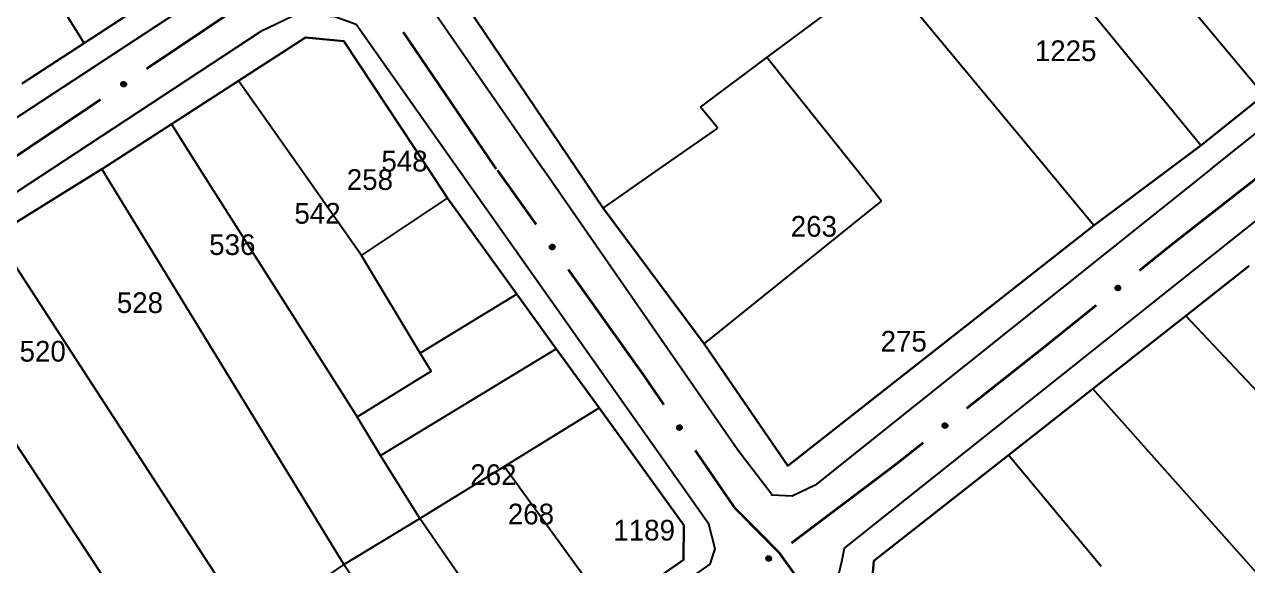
# Model space of a CAD drawing. Extents: x 200123 to 201542, y 4839549 to 4841240.
# Drawn here: x 200588.8 to 200677.4, y 4839868.9 to 4839908 of the extents above; entities that cross this region are included whole.
import ezdxf
from ezdxf.enums import TextEntityAlignment as Align

# ---------------------------------------------------------------- set-up
doc = ezdxf.new("R2010")
doc.units = 0
doc.header["$LTSCALE"] = 1.5
doc.header["$MEASUREMENT"] = 0
for name, color, linetype in [('CD_MALHA_LOTES', 7, 'CONTINUOUS'), ('RU-QUADRA', 210, 'CONTINUOUS'), ('SV-EIXO-RUA-PAV', 20, 'CONTINUOUS'), ('SV-RUA-PAVIM', 7, 'CONTINUOUS'), ('Th_NmrPort', 1, 'CONTINUOUS')]:
    doc.layers.add(name, color=color, linetype=linetype)

msp = doc.modelspace()

# ---------------------------------------------------------------- linework, layer by layer
at = {"layer": 'CD_MALHA_LOTES', "linetype": 'Continuous', "flags": 128}
for points in [[(200593.13, 4839906.7), (200576.49, 4839933.36)], [(200628.81, 4839897.56), (200617.88, 4839913.75), (200632.93, 4839929.74)], [(200678.55, 4839902.92), (200661.15, 4839923.75)], [(200673.99, 4839899.29), (200658.84, 4839917.81)], [(200662.87, 4839897.56), (200650.95, 4839911.91)], [(200597.77, 4839909.71), (200593.13, 4839906.7)], [(200642.57, 4839905.65), (200648.33, 4839909.95)], [(200604.31, 4839903.96), (200609.16, 4839907.1)], [(200609.16, 4839907.1), (200611.93, 4839906.84)], [(200611.93, 4839906.84), (200618.05, 4839897.56)], [(200593.13, 4839906.7), (200588.63, 4839903.78)], [(200637.76, 4839902.05), (200642.57, 4839905.65)], [(200649.03, 4839897.56), (200642.57, 4839905.65)], [(200599.44, 4839900.82), (200604.31, 4839903.96)], [(200608.81, 4839897.56), (200604.31, 4839903.96)], [(200678.55, 4839902.92), (200673.99, 4839899.29)], [(200639.02, 4839900.54), (200637.76, 4839902.05)], [(200594.4, 4839897.576326), (200599.44, 4839900.82)], [(200599.44, 4839900.82), (200601.51, 4839897.56)], [(200634.74, 4839897.56), (200639.02, 4839900.54)], [(200673.99, 4839899.29), (200671.69, 4839897.56)], [(200586.69, 4839892.8), (200594.4, 4839897.576326)], [(200594.4, 4839897.576326), (200611.94, 4839868.94)], [(200601.51, 4839897.56), (200612.9, 4839879.64)], [(200613.2, 4839891.32), (200608.81, 4839897.56)], [(200618.05, 4839897.56), (200619.43, 4839895.47)], [(200630.71, 4839894.74), (200628.81, 4839897.56)], [(200630.71, 4839894.74), (200634.74, 4839897.56)], [(200650.87, 4839895.25), (200649.03, 4839897.56)], [(200666.25, 4839893.48), (200662.87, 4839897.56)], [(200671.69, 4839897.56), (200666.25, 4839893.48)], [(200613.2, 4839891.32), (200619.43, 4839895.47)], [(200619.43, 4839895.47), (200624.45, 4839888.52)], [(200638.02, 4839884.91), (200630.71, 4839894.74)], [(200638.02, 4839884.91), (200650.87, 4839895.25)], [(200605.18, 4839864.34), (200586.69, 4839892.8)], [(200666.25, 4839893.48), (200644.07, 4839876.09)], [(200617.46, 4839884.25), (200613.2, 4839891.32)], [(200672.91, 4839886.96), (200677.49, 4839890.56)], [(200599.35, 4839860.68), (200580.77, 4839888.93)], [(200624.45, 4839888.52), (200617.46, 4839884.25)], [(200624.45, 4839888.52), (200627.31, 4839884.57)], [(200666.17, 4839881.66), (200672.91, 4839886.96)], [(200694.5, 4839864.05), (200672.91, 4839886.96)], [(200644.07, 4839876.09), (200638.02, 4839884.91)], [(200612.9, 4839879.64), (200618.26, 4839882.93), (200617.46, 4839884.25)], [(200614.58, 4839876.83), (200627.31, 4839884.57)], [(200627.31, 4839884.57), (200630.41, 4839880.28)], [(200660.06, 4839876.85), (200666.17, 4839881.66)], [(200687.15, 4839858.08), (200666.17, 4839881.66)], [(200623.54, 4839876.04), (200630.41, 4839880.28)], [(200630.41, 4839880.28), (200636.56, 4839871.78), (200636.53, 4839869.27), (200631.17, 4839865.54)], [(200614.58, 4839876.83), (200612.9, 4839879.64)], [(200617.43, 4839872.27), (200614.58, 4839876.83)], [(200655.18, 4839859.81), (200650.09, 4839866.63), (200650.32, 4839869.2), (200660.06, 4839876.85)], [(200666.77, 4839868.79), (200660.06, 4839876.85)], [(200617.43, 4839872.27), (200623.54, 4839876.04)], [(200631.17, 4839865.54), (200623.54, 4839876.04)], [(200611.94, 4839868.94), (200617.43, 4839872.27)], [(200625.03, 4839861.27), (200617.43, 4839872.27)], [(200611.94, 4839868.94), (200605.18, 4839864.34)], [(200619.57, 4839857.47), (200611.94, 4839868.94)]]:
    msp.add_lwpolyline(points, dxfattribs=at)
at = {"layer": 'RU-QUADRA', "linetype": 'Continuous', "flags": 128}
for points in [[(200679.15, 4839979.34), (200661.7, 4839960.65), (200652.4, 4839950.66), (200647.7, 4839945.61), (200646.08, 4839943.88), (200641.9, 4839939.38), (200638.57, 4839935.81), (200636.48, 4839933.56), (200632.93, 4839929.74), (200617.88, 4839913.75), (200628.81, 4839897.56), (200630.71, 4839894.74), (200638.02, 4839884.91), (200644.07, 4839876.09), (200666.25, 4839893.48), (200671.69, 4839897.56), (200673.99, 4839899.29), (200678.55, 4839902.92)], [(200588.63, 4839903.78), (200593.13, 4839906.7), (200597.77, 4839909.71), (200603.4, 4839913.37), (200604.05, 4839916.22), (200587.13, 4839943.09)], [(200581.34, 4839830.87), (200601.77, 4839845.08), (200612.78, 4839852.75), (200619.57, 4839857.47), (200625.03, 4839861.27), (200631.17, 4839865.54), (200636.53, 4839869.27), (200636.56, 4839871.78), (200630.41, 4839880.28), (200627.31, 4839884.57), (200624.45, 4839888.52), (200619.43, 4839895.47), (200618.05, 4839897.56), (200611.93, 4839906.84), (200609.16, 4839907.1), (200604.31, 4839903.96), (200599.44, 4839900.82), (200594.4, 4839897.57), (200594.39, 4839897.56), (200586.69, 4839892.8)], [(200677.49, 4839890.56), (200672.91, 4839886.96), (200666.17, 4839881.66), (200660.06, 4839876.85), (200650.32, 4839869.2), (200650.09, 4839866.63), (200655.18, 4839859.81), (200658.62, 4839855.21), (200662.15, 4839850.49), (200665.71, 4839845.74), (200669.16, 4839841.12), (200672.25, 4839836.99), (200675.52, 4839832.62), (200680.11, 4839826.48)]]:
    msp.add_lwpolyline(points, dxfattribs=at)
at = {"layer": 'SV-EIXO-RUA-PAV', "const_width": 0.18}
for points in [[(200605.53, 4839910.13), (200597.637282, 4839904.837948)], [(200622.97, 4839897.57), (200616.229876, 4839907.498279)], [(200594.314968, 4839902.610342), (200587.670339, 4839898.155131)], [(200623.535278, 4839896.819416), (200623.05, 4839897.5)], [(200678.96, 4839897.65), (200672.659585, 4839892.720014)], [(200625.857526, 4839893.562551), (200623.535278, 4839896.819416)], [(200672.659585, 4839892.720014), (200671.88, 4839892.11)], [(200671.88, 4839892.11), (200669.534233, 4839890.223686)], [(200633.61, 4839882.69), (200628.179774, 4839890.305687)], [(200666.417055, 4839887.717055), (200663.299877, 4839885.210423)], [(200662.69, 4839884.72), (200657.028144, 4839880.244038)], [(200663.299877, 4839885.210423), (200662.69, 4839884.72)], [(200633.975919, 4839882.156898), (200633.61, 4839882.69)], [(200635.107741, 4839880.507965), (200633.975919, 4839882.156898)], [(200653.890252, 4839877.763387), (200652.321305, 4839876.523061)], [(200640.22, 4839873.06), (200637.371385, 4839877.2101)], [(200651.9, 4839876.19), (200644.344674, 4839870.492248)], [(200652.321305, 4839876.523061), (200651.9, 4839876.19)], [(200640.900116, 4839872.373548), (200640.22, 4839873.06)], [(200643.44, 4839869.81), (200640.900116, 4839872.373548)], [(200643.669227, 4839869.492884), (200643.44, 4839869.81)], [(200644.840874, 4839867.872007), (200643.669227, 4839869.492884)]]:
    msp.add_lwpolyline(points, dxfattribs=at)
at = {"layer": 'SV-EIXO-RUA-PAV'}
for points in [[(200596.156767, 4839903.71273), (200596.147983, 4839903.664617), (200596.130595, 4839903.625062), (200596.106597, 4839903.596246), (200596.078752, 4839903.576311), (200596.047967, 4839903.559125), (200596.013106, 4839903.548646), (200595.971839, 4839903.545586), (200595.923513, 4839903.554059), (200595.884164, 4839903.574534), (200595.854654, 4839903.59655), (200595.832195, 4839903.624389), (200595.816001, 4839903.654574), (200595.806313, 4839903.691145), (200595.80362, 4839903.732996), (200595.813316, 4839903.781383), (200595.830629, 4839903.820045), (200595.854572, 4839903.847308), (200595.882703, 4839903.869709), (200595.914342, 4839903.886878), (200595.948621, 4839903.896967), (200595.990763, 4839903.899603), (200596.038394, 4839903.8894), (200596.077152, 4839903.872573), (200596.104744, 4839903.849019), (200596.126175, 4839903.820827), (200596.143787, 4839903.79016), (200596.15578, 4839903.755556), (200596.156767, 4839903.71273)], [(200627.012436, 4839891.753224), (200626.96409, 4839891.76062), (200626.924051, 4839891.776863), (200626.894557, 4839891.800022), (200626.873829, 4839891.827283), (200626.855765, 4839891.857561), (200626.844287, 4839891.892105), (200626.840041, 4839891.933267), (200626.84712, 4839891.981817), (200626.866455, 4839892.021739), (200626.887613, 4839892.05187), (200626.914795, 4839892.07512), (200626.944502, 4839892.092176), (200626.980779, 4839892.102911), (200627.022535, 4839892.106807), (200627.071181, 4839892.098507), (200627.110325, 4839892.082314), (200627.138265, 4839892.059164), (200627.161466, 4839892.03169), (200627.179538, 4839892.000558), (200627.190609, 4839891.966583), (200627.194456, 4839891.924534), (200627.185628, 4839891.876629), (200627.169923, 4839891.837404), (200627.147171, 4839891.809145), (200627.119608, 4839891.786913), (200627.08946, 4839891.768425), (200627.055216, 4839891.755442), (200627.012436, 4839891.753224)], [(200668.156596, 4839888.974624), (200668.152007, 4839888.925931), (200668.138106, 4839888.885021), (200668.11669, 4839888.854237), (200668.090673, 4839888.831968), (200668.06149, 4839888.812184), (200668.027667, 4839888.798729), (200667.986819, 4839888.79211), (200667.937941, 4839888.796371), (200667.896968, 4839888.813366), (200667.865665, 4839888.832746), (200667.840882, 4839888.858539), (200667.822138, 4839888.88721), (200667.809323, 4839888.922806), (200667.80302, 4839888.964267), (200667.808494, 4839889.013312), (200667.822397, 4839889.053326), (200667.843893, 4839889.082558), (200667.869981, 4839889.107308), (200667.900016, 4839889.127149), (200667.933294, 4839889.140166), (200667.97505, 4839889.146437), (200668.023385, 4839889.140393), (200668.063453, 4839889.126981), (200668.092979, 4839889.105902), (200668.116768, 4839889.07967), (200668.136967, 4839889.050641), (200668.151908, 4839889.017204), (200668.156596, 4839888.974624)], [(200636.230116, 4839878.678277), (200636.18191, 4839878.686537), (200636.142168, 4839878.703493), (200636.113092, 4839878.727176), (200636.092855, 4839878.754803), (200636.075336, 4839878.785399), (200636.064478, 4839878.820143), (200636.060968, 4839878.861374), (200636.068914, 4839878.90979), (200636.08896, 4839878.94936), (200636.110653, 4839878.979108), (200636.138246, 4839879.001868), (200636.168254, 4839879.01839), (200636.204717, 4839879.028475), (200636.246536, 4839879.031623), (200636.295026, 4839879.022455), (200636.333873, 4839879.005565), (200636.361396, 4839878.981919), (200636.384102, 4839878.954034), (200636.401614, 4839878.922584), (200636.412076, 4839878.888417), (200636.41517, 4839878.846306), (200636.405487, 4839878.798566), (200636.389083, 4839878.759628), (200636.36583, 4839878.731781), (200636.337873, 4839878.710045), (200636.3074, 4839878.692099), (200636.272929, 4839878.67973), (200636.230116, 4839878.678277)], [(200655.640179, 4839879.006463), (200655.635186, 4839878.95781), (200655.620945, 4839878.917016), (200655.599275, 4839878.886411), (200655.573074, 4839878.864359), (200655.543727, 4839878.844818), (200655.509794, 4839878.831644), (200655.468892, 4839878.825365), (200655.420052, 4839878.830032), (200655.379221, 4839878.847367), (200655.348079, 4839878.867007), (200655.323512, 4839878.893004), (200655.305006, 4839878.92183), (200655.292488, 4839878.957531), (200655.28653, 4839878.999043), (200655.292411, 4839879.048041), (200655.306646, 4839879.087938), (200655.328384, 4839879.11699), (200655.354676, 4839879.141523), (200655.384875, 4839879.161114), (200655.41826, 4839879.173854), (200655.460067, 4839879.179778), (200655.508351, 4839879.173332), (200655.548305, 4839879.159588), (200655.577655, 4839879.138264), (200655.601225, 4839879.111836), (200655.621183, 4839879.08264), (200655.635846, 4839879.04908), (200655.640179, 4839879.006463)], [(200642.870339, 4839869.351021), (200642.85852, 4839869.303562), (200642.838658, 4839869.26519), (200642.81288, 4839869.237954), (200642.783826, 4839869.219826), (200642.752012, 4839869.204628), (200642.716557, 4839869.196382), (200642.675179, 4839869.195946), (200642.627488, 4839869.207468), (200642.589517, 4839869.230398), (200642.561463, 4839869.254242), (200642.540816, 4839869.28345), (200642.52657, 4839869.314602), (200642.519222, 4839869.351714), (200642.51919, 4839869.393651), (200642.531936, 4839869.441326), (200642.551666, 4839869.478811), (200642.577291, 4839869.5045), (200642.606787, 4839869.525072), (200642.639451, 4839869.540198), (200642.674301, 4839869.548092), (200642.716526, 4839869.548049), (200642.763414, 4839869.534845), (200642.801025, 4839869.515593), (200642.827068, 4839869.490335), (200642.846666, 4839869.460841), (200642.862298, 4839869.429118), (200642.872071, 4839869.393823), (200642.870339, 4839869.351021)]]:
    msp.add_lwpolyline(points, close=True, dxfattribs=at)
for points in [[(200595.990763, 4839903.899603), (200595.80362, 4839903.732996)], [(200596.038394, 4839903.8894), (200595.806313, 4839903.691145)], [(200596.012241, 4839903.891092), (200595.80721, 4839903.714191)], [(200595.948621, 4839903.896967), (200595.813316, 4839903.781383)], [(200596.055413, 4839903.88061), (200595.814501, 4839903.676365)], [(200595.966443, 4839903.893242), (200595.814653, 4839903.761896)], [(200596.077152, 4839903.872573), (200595.816001, 4839903.654574)], [(200596.087637, 4839903.859502), (200595.826325, 4839903.641579)], [(200595.928231, 4839903.888978), (200595.827029, 4839903.804693)], [(200595.914342, 4839903.886878), (200595.830629, 4839903.820045)], [(200596.104744, 4839903.849019), (200595.832195, 4839903.624389)], [(200596.113061, 4839903.833835), (200595.84343, 4839903.613619)], [(200596.126175, 4839903.820827), (200595.854654, 4839903.59655)], [(200596.132445, 4839903.802475), (200595.874534, 4839903.586831)], [(200596.143787, 4839903.79016), (200595.884164, 4839903.574534)], [(200596.145776, 4839903.770341), (200595.907891, 4839903.566483)], [(200596.15578, 4839903.755556), (200595.923513, 4839903.554059)], [(200596.154574, 4839903.735169), (200595.949556, 4839903.553347)], [(200596.156767, 4839903.71273), (200595.971839, 4839903.545586)], [(200596.150917, 4839903.686717), (200595.998381, 4839903.551585)], [(200596.147983, 4839903.664617), (200596.013106, 4839903.548646)], [(200596.138168, 4839903.642026), (200596.03734, 4839903.559635)], [(200596.130595, 4839903.625062), (200596.047967, 4839903.559125)], [(200627.012436, 4839891.753224), (200626.840041, 4839891.933267)], [(200626.96409, 4839891.76062), (200626.844287, 4839891.892105)], [(200626.986265, 4839891.758323), (200626.846801, 4839891.906909)], [(200627.055216, 4839891.755442), (200626.84712, 4839891.981817)], [(200627.034802, 4839891.756062), (200626.847159, 4839891.955765)], [(200626.924051, 4839891.776863), (200626.855765, 4839891.857561)], [(200626.941226, 4839891.769781), (200626.855969, 4839891.868198)], [(200627.069707, 4839891.765867), (200626.85909, 4839891.99779)], [(200627.08946, 4839891.768425), (200626.866455, 4839892.021739)], [(200627.101443, 4839891.780117), (200626.87847, 4839892.031719)], [(200627.119608, 4839891.786913), (200626.887613, 4839892.05187)], [(200627.132233, 4839891.800395), (200626.904352, 4839892.06358)], [(200627.147171, 4839891.809145), (200626.914795, 4839892.07512)], [(200627.157158, 4839891.826547), (200626.931809, 4839892.081482)], [(200627.169923, 4839891.837404), (200626.944502, 4839892.092176)], [(200627.177331, 4839891.859365), (200626.966241, 4839892.094302)], [(200627.185628, 4839891.876629), (200626.980779, 4839892.102911)], [(200627.186567, 4839891.90282), (200627.003841, 4839892.102678)], [(200627.194456, 4839891.924534), (200627.022535, 4839892.106807)], [(200627.187398, 4839891.948661), (200627.05174, 4839892.09661)], [(200627.190609, 4839891.966583), (200627.071181, 4839892.098507)], [(200627.182037, 4839891.986735), (200627.094876, 4839892.085471)], [(200627.179538, 4839892.000558), (200627.110325, 4839892.082314)], [(200667.97505, 4839889.146437), (200667.80302, 4839888.964267)], [(200667.997184, 4839889.139816), (200667.808223, 4839888.945843)], [(200667.933294, 4839889.140166), (200667.808494, 4839889.013312)], [(200668.023385, 4839889.140393), (200667.809323, 4839888.922806)], [(200667.951371, 4839889.137996), (200667.811512, 4839888.994013)], [(200668.0411, 4839889.133108), (200667.818759, 4839888.90879)], [(200667.913671, 4839889.130443), (200667.820139, 4839889.037721)], [(200668.063453, 4839889.126981), (200667.822138, 4839888.88721)], [(200667.900016, 4839889.127149), (200667.822397, 4839889.053326)], [(200668.07503, 4839889.114866), (200667.833547, 4839888.875157)], [(200668.092979, 4839889.105902), (200667.840882, 4839888.858539)], [(200668.102579, 4839889.091494), (200667.853006, 4839888.848781)], [(200668.116768, 4839889.07967), (200667.865665, 4839888.832746)], [(200668.124603, 4839889.061928), (200667.886311, 4839888.824784)], [(200668.136967, 4839889.050641), (200667.896968, 4839888.813366)], [(200668.140663, 4839889.031069), (200667.921303, 4839888.807397)], [(200668.151908, 4839889.017204), (200667.937941, 4839888.796371)], [(200668.15247, 4839888.996789), (200667.963948, 4839888.797915)], [(200668.156596, 4839888.974624), (200667.986819, 4839888.79211)], [(200668.153018, 4839888.948202), (200668.012742, 4839888.800382)], [(200668.152007, 4839888.925931), (200668.027667, 4839888.798729)], [(200668.144183, 4839888.902576), (200668.050859, 4839888.811772)], [(200668.138106, 4839888.885021), (200668.06149, 4839888.812184)], [(200636.230116, 4839878.678277), (200636.060968, 4839878.861374)], [(200636.18191, 4839878.686537), (200636.064478, 4839878.820143)], [(200636.204041, 4839878.683843), (200636.067255, 4839878.8349)], [(200636.252529, 4839878.680715), (200636.068487, 4839878.883741)], [(200636.272929, 4839878.67973), (200636.068914, 4839878.90979)], [(200636.142168, 4839878.703493), (200636.075336, 4839878.785399)], [(200636.159213, 4839878.696105), (200636.07573, 4839878.79603)], [(200636.287604, 4839878.689895), (200636.081168, 4839878.925546)], [(200636.3074, 4839878.692099), (200636.08896, 4839878.94936)], [(200636.31959, 4839878.703575), (200636.101151, 4839878.959123)], [(200636.337873, 4839878.710045), (200636.110653, 4839878.979108)], [(200636.350737, 4839878.723299), (200636.127599, 4839878.990517)], [(200636.36583, 4839878.731781), (200636.138246, 4839879.001868)], [(200636.376126, 4839878.749001), (200636.155371, 4839879.007925)], [(200636.389083, 4839878.759628), (200636.168254, 4839879.01839)], [(200636.396882, 4839878.781453), (200636.190027, 4839879.020127)], [(200636.405487, 4839878.798566), (200636.204717, 4839879.028475)], [(200636.406894, 4839878.824736), (200636.227771, 4839879.027829)], [(200636.41517, 4839878.846306), (200636.246536, 4839879.031623)], [(200636.408545, 4839878.870555), (200636.275554, 4839879.020906)], [(200636.412076, 4839878.888417), (200636.295026, 4839879.022455)], [(200636.403865, 4839878.908719), (200636.318484, 4839879.008997)], [(200636.401614, 4839878.922584), (200636.333873, 4839879.005565)], [(200655.460067, 4839879.179778), (200655.28653, 4839878.999043)], [(200655.482145, 4839879.172973), (200655.29158, 4839878.980577)], [(200655.41826, 4839879.173854), (200655.292411, 4839879.048041)], [(200655.508351, 4839879.173332), (200655.292488, 4839878.957531)], [(200655.436319, 4839879.171534), (200655.295268, 4839879.028717)], [(200655.526004, 4839879.1659), (200655.301807, 4839878.943437)], [(200655.398557, 4839879.164294), (200655.304258, 4839879.072352)], [(200655.548305, 4839879.159588), (200655.305006, 4839878.92183)], [(200655.384875, 4839879.161114), (200655.306646, 4839879.087938)], [(200655.559781, 4839879.147377), (200655.316316, 4839878.909682)], [(200655.577655, 4839879.138264), (200655.323512, 4839878.893004)], [(200655.587135, 4839879.123777), (200655.335555, 4839878.883146)], [(200655.601225, 4839879.111836), (200655.348079, 4839878.867007)], [(200655.608912, 4839879.094029), (200655.368659, 4839878.858873)], [(200655.621183, 4839879.08264), (200655.379221, 4839878.847367)], [(200655.624716, 4839879.063038), (200655.403506, 4839878.841196)], [(200655.635846, 4839879.04908), (200655.420052, 4839878.830032)], [(200655.636238, 4839879.028661), (200655.44607, 4839878.83136)], [(200655.640179, 4839879.006463), (200655.468892, 4839878.825365)], [(200655.636383, 4839878.980072), (200655.494883, 4839878.833422)], [(200655.635186, 4839878.95781), (200655.509794, 4839878.831644)], [(200655.627168, 4839878.93452), (200655.533093, 4839878.844495)], [(200655.620945, 4839878.917016), (200655.543727, 4839878.844818)], [(200642.716526, 4839869.548049), (200642.51919, 4839869.393651)], [(200642.763414, 4839869.534845), (200642.519222, 4839869.351714)], [(200642.737421, 4839869.538193), (200642.521579, 4839869.374656)], [(200642.77984, 4839869.524993), (200642.526456, 4839869.336444)], [(200642.801025, 4839869.515593), (200642.52657, 4839869.314602)], [(200642.674301, 4839869.548092), (200642.531936, 4839869.441326)], [(200642.691851, 4839869.543244), (200642.532034, 4839869.421793)], [(200642.81066, 4839869.501883), (200642.536049, 4839869.300978)], [(200642.827068, 4839869.490335), (200642.540816, 4839869.28345)], [(200642.653445, 4839869.541413), (200642.5471, 4839869.463719)], [(200642.834405, 4839869.474654), (200642.551345, 4839869.271989)], [(200642.639451, 4839869.540198), (200642.551666, 4839869.478811)], [(200642.846666, 4839869.460841), (200642.561463, 4839869.254242)], [(200642.85176, 4839869.442127), (200642.580687, 4839869.243282)], [(200642.862298, 4839869.429118), (200642.589517, 4839869.230398)], [(200642.863025, 4839869.409213), (200642.612686, 4839869.220858)], [(200642.872071, 4839869.393823), (200642.627488, 4839869.207468)], [(200642.869574, 4839869.373553), (200642.653433, 4839869.205106)], [(200642.870339, 4839869.351021), (200642.675179, 4839869.195946)], [(200642.862851, 4839869.325431), (200642.702048, 4839869.200249)], [(200642.85852, 4839869.303562), (200642.716557, 4839869.196382)], [(200642.847292, 4839869.281639), (200642.741439, 4839869.205811)], [(200642.838658, 4839869.26519), (200642.752012, 4839869.204628)]]:
    msp.add_lwpolyline(points, dxfattribs=at)
at = {"layer": 'SV-RUA-PAVIM', "linetype": 'Continuous'}
for points in [[(200674.71, 4839897.57, 3.7), (200757.6, 4839963.73, 3.7), (200806.58, 4840002.83, 3.67), (200808.7, 4840004.82, 3.67), (200809.38, 4840006.39, 3.67), (200809.72, 4840007.94, 3.67), (200809.39, 4840010.3, 3.67), (200764.5, 4840068.29, 3.57), (200761.99, 4840071.42, 3.57), (200761.36, 4840071.79, 3.57), (200760.68, 4840071.71, 3.57), (200758.9, 4840070.41, 3.57), (200737.95, 4840046.64, 3.57), (200674.08, 4839976.77, 3.34), (200618.19, 4839916.63, 3.69), (200616.67, 4839915.21, 3.69), (200616.23, 4839912.14, 3.69), (200616.28, 4839912.14, 3.69), (200626.37, 4839897.57, 3.69)], [(200537.27, 4839897.57, 5.78), (200518.47, 4839931.01, 4.99), (200484.64, 4839991.6, 3.83), (200484.16, 4839993.19, 3.83), (200484.24, 4839994.6, 3.83), (200484.84, 4839995.82, 3.83), (200485.97, 4839996.91, 3.83), (200500.07, 4840005.87, 3.83), (200531.55, 4840025.68, 3.65), (200534.06, 4840026.28, 3.65), (200535.98, 4840025.93, 3.65), (200537.71, 4840025.38, 3.65), (200539.5, 4840023.19, 3.65), (200555.96, 4839996.45, 3.63), (200607.09, 4839916.53, 4.23), (200607.45, 4839915.24, 4.28), (200606.62, 4839913.37, 4.37), (200582.54, 4839897.57, 4.37)], [(200620.22, 4839897.57, 3.56), (200612.82, 4839908.05, 3.56), (200611.28, 4839908.61, 3.69), (200609.46, 4839908.72, 3.69), (200608.19, 4839908.63, 3.69), (200605.92, 4839907.53, 3.69), (200590.76, 4839897.57, 6.03)], [(200590.76, 4839897.57, 6.03), (200555.64, 4839874.51, 6.03), (200554.5, 4839873.17, 6.04), (200553.62, 4839871.31, 6.04), (200573.68, 4839833.44, 5.94), (200576.17, 4839830.15, 5.94), (200577.33, 4839829.08, 5.94), (200579.08, 4839828.89, 5.94), (200581, 4839829.12, 5.94), (200583.03, 4839830.16, 5.94), (200638.45, 4839868.97, 3.55), (200638.82, 4839870.07, 3.56), (200638.36, 4839871.87, 3.56), (200620.22, 4839897.57, 3.56)], [(200674.71, 4839897.57, 3.7), (200646.05, 4839874.69, 3.7), (200644.4, 4839873.88, 3.7), (200642.92, 4839873.96, 3.69), (200642.92, 4839874, 3.69), (200640.47, 4839877.22, 3.69), (200626.37, 4839897.57, 3.69)], [(200799.06, 4839897.57, 3.1), (200786.69, 4839888.47, 3.1), (200748.84, 4839859.92, 2.25), (200688.64, 4839814.11, 4.52), (200687.43, 4839813.99, 4.53), (200686.31, 4839814.52, 4.53), (200648.09, 4839866.51, 2.69), (200647.77, 4839868.23, 2.69), (200647.99, 4839869.15, 3.02), (200648.19, 4839870.13, 3.12), (200682.68, 4839897.57, 1.57)]]:
    msp.add_polyline3d(points, dxfattribs=at)

# ---------------------------------------------------------------- texts
at = {"layer": 'Th_NmrPort', "color": 1}
for s, p in [('1225', (200661.969553, 4839906.143983)), ('548', (200614.649553, 4839898.153983)), ('258', (200612.143619, 4839896.817826)), ('542', (200608.349553, 4839894.373983)), ('263', (200644.290366, 4839893.429086)), ('536', (200602.179553, 4839892.103983)), ('528', (200595.489553, 4839887.903983)), ('275', (200650.800366, 4839885.109086)), ('520', (200588.449553, 4839884.383983)), ('262', (200621.08723, 4839875.443186)), ('268', (200623.806076, 4839872.593458)), ('1189', (200631.446965, 4839871.42585))]:
    msp.add_text(s, height=1.5, dxfattribs=at).set_placement(p, align=Align.MIDDLE_LEFT)

doc.saveas('drawing.dxf')
